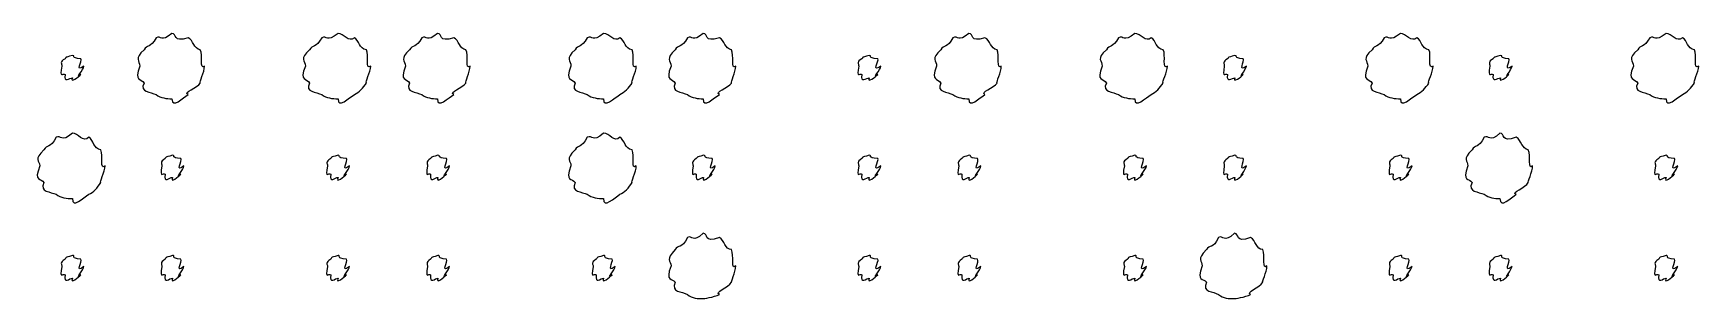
# Model space of a CAD drawing. Header units: millimetres. Extents: x -178 to -32, y 41 to 266.
# Drawn here: x -124.06 to -106.62, y 148.72 to 151.49 of the extents above; entities that cross this region are included whole.
import ezdxf

# ---------------------------------------------------------------- set-up
doc = ezdxf.new("R2010")
doc.units = ezdxf.units.MM
doc.layers.get('0').update_dxf_attribs({"linetype": 'CONTINUOUS'})

msp = doc.modelspace()

# ---------------------------------------------------------------- linework, layer by layer
at = {"color": 0}
for p, q in [((-122.61, 151.491), (-122.61, 151.491)), ((-120.87, 151.491), (-120.87, 151.491)), ((-119.828, 151.491), (-119.828, 151.491)), ((-118.088, 151.491), (-118.088, 151.491)), ((-117.046, 151.491), (-117.046, 151.491)), ((-114.264, 151.491), (-114.264, 151.491)), ((-112.523, 151.491), (-112.523, 151.491)), ((-109.741, 151.491), (-109.741, 151.491)), ((-106.959, 151.491), (-106.959, 151.491)), ((-123.652, 151.259), (-123.652, 151.259)), ((-115.305, 151.259), (-115.305, 151.259)), ((-111.476, 151.259), (-111.476, 151.259)), ((-108.694, 151.259), (-108.694, 151.259)), ((-123.652, 150.449), (-123.652, 150.449)), ((-118.088, 150.449), (-118.088, 150.449)), ((-108.699, 150.449), (-108.699, 150.449)), ((-122.605, 150.217), (-122.605, 150.217)), ((-120.87, 150.217), (-120.87, 150.217)), ((-119.823, 150.217), (-119.823, 150.217)), ((-117.04, 150.217), (-117.04, 150.217)), ((-115.305, 150.217), (-115.305, 150.217)), ((-114.258, 150.217), (-114.258, 150.217)), ((-112.523, 150.217), (-112.523, 150.217)), ((-111.476, 150.217), (-111.476, 150.217)), ((-109.741, 150.217), (-109.741, 150.217)), ((-106.959, 150.217), (-106.959, 150.217)), ((-117.046, 149.401), (-117.046, 149.401)), ((-111.481, 149.401), (-111.481, 149.401)), ((-123.652, 149.17), (-123.652, 149.17)), ((-122.605, 149.17), (-122.605, 149.17)), ((-120.87, 149.17), (-120.87, 149.17)), ((-119.823, 149.17), (-119.823, 149.17)), ((-118.088, 149.17), (-118.088, 149.17)), ((-115.305, 149.17), (-115.305, 149.17)), ((-114.258, 149.17), (-114.258, 149.17)), ((-112.523, 149.17), (-112.523, 149.17)), ((-109.741, 149.17), (-109.741, 149.17)), ((-108.694, 149.17), (-108.694, 149.17)), ((-106.959, 149.17), (-106.959, 149.17))]:
    msp.add_line(p, q, dxfattribs=at)
for points in [[(-122.776, 151.446), (-122.834, 151.331), (-122.872, 151.375), (-122.902, 151.32)], [(-122.61, 151.491), (-122.724, 151.389), (-122.721, 151.475), (-122.776, 151.446)], [(-122.44, 151.446), (-122.61, 151.389), (-122.551, 151.491), (-122.61, 151.491)], [(-122.313, 151.32), (-122.382, 151.331), (-122.385, 151.416), (-122.44, 151.446)], [(-121.041, 151.446), (-121.103, 151.331), (-121.138, 151.375), (-121.168, 151.32)], [(-120.87, 151.491), (-120.993, 151.389), (-120.986, 151.475), (-121.041, 151.446)], [(-120.699, 151.446), (-120.757, 151.389), (-120.811, 151.491), (-120.87, 151.491)], [(-120.572, 151.32), (-120.651, 151.331), (-120.647, 151.416), (-120.699, 151.446)], [(-119.993, 151.446), (-120.051, 151.331), (-120.09, 151.375), (-120.12, 151.32)], [(-119.828, 151.491), (-119.941, 151.389), (-119.938, 151.475), (-119.993, 151.446)], [(-119.657, 151.446), (-119.828, 151.389), (-119.769, 151.491), (-119.828, 151.491)], [(-119.531, 151.32), (-119.599, 151.331), (-119.602, 151.416), (-119.657, 151.446)], [(-118.259, 151.446), (-118.321, 151.331), (-118.355, 151.375), (-118.386, 151.32)], [(-118.088, 151.491), (-118.211, 151.389), (-118.203, 151.475), (-118.259, 151.446)], [(-117.917, 151.446), (-117.975, 151.389), (-118.029, 151.491), (-118.088, 151.491)], [(-117.79, 151.32), (-117.869, 151.331), (-117.864, 151.416), (-117.917, 151.446)], [(-117.211, 151.446), (-117.269, 151.331), (-117.308, 151.375), (-117.338, 151.32)], [(-117.046, 151.491), (-117.159, 151.389), (-117.156, 151.475), (-117.211, 151.446)], [(-116.875, 151.446), (-117.046, 151.389), (-116.987, 151.491), (-117.046, 151.491)], [(-116.748, 151.32), (-116.817, 151.331), (-116.82, 151.416), (-116.875, 151.446)], [(-114.429, 151.446), (-114.487, 151.331), (-114.525, 151.375), (-114.556, 151.32)], [(-114.264, 151.491), (-114.377, 151.389), (-114.374, 151.475), (-114.429, 151.446)], [(-114.093, 151.446), (-114.264, 151.389), (-114.204, 151.491), (-114.264, 151.491)], [(-113.966, 151.32), (-114.035, 151.331), (-114.038, 151.416), (-114.093, 151.446)], [(-112.694, 151.446), (-112.756, 151.331), (-112.79, 151.375), (-112.821, 151.32)], [(-112.523, 151.491), (-112.646, 151.389), (-112.639, 151.475), (-112.694, 151.446)], [(-112.352, 151.446), (-112.41, 151.389), (-112.464, 151.491), (-112.523, 151.491)], [(-112.226, 151.32), (-112.304, 151.331), (-112.3, 151.416), (-112.352, 151.446)], [(-109.912, 151.446), (-109.974, 151.331), (-110.008, 151.375), (-110.039, 151.32)], [(-109.741, 151.491), (-109.864, 151.389), (-109.857, 151.475), (-109.912, 151.446)], [(-109.57, 151.446), (-109.628, 151.389), (-109.682, 151.491), (-109.741, 151.491)], [(-109.443, 151.32), (-109.522, 151.331), (-109.518, 151.416), (-109.57, 151.446)], [(-107.13, 151.446), (-107.192, 151.331), (-107.226, 151.375), (-107.256, 151.32)], [(-106.959, 151.491), (-107.081, 151.389), (-107.074, 151.475), (-107.13, 151.446)], [(-106.788, 151.446), (-106.846, 151.389), (-106.899, 151.491), (-106.959, 151.491)], [(-106.661, 151.32), (-106.74, 151.331), (-106.735, 151.416), (-106.788, 151.446)], [(-123.652, 151.259), (-123.746, 151.234), (-123.708, 151.248), (-123.729, 151.226)], [(-123.564, 151.226), (-123.68, 151.234), (-123.615, 151.259), (-123.652, 151.259)], [(-122.902, 151.32), (-123.01, 151.22), (-122.947, 151.207), (-122.947, 151.149)], [(-122.269, 151.149), (-122.324, 151.102), (-122.283, 151.264), (-122.313, 151.32)], [(-121.168, 151.32), (-121.279, 151.22), (-121.212, 151.207), (-121.212, 151.149)], [(-120.528, 151.149), (-120.589, 151.102), (-120.542, 151.264), (-120.572, 151.32)], [(-120.12, 151.32), (-120.228, 151.22), (-120.165, 151.207), (-120.165, 151.149)], [(-119.487, 151.149), (-119.542, 151.102), (-119.5, 151.264), (-119.531, 151.32)], [(-118.386, 151.32), (-118.497, 151.22), (-118.43, 151.207), (-118.43, 151.149)], [(-117.746, 151.149), (-117.807, 151.102), (-117.76, 151.264), (-117.79, 151.32)], [(-117.338, 151.32), (-117.446, 151.22), (-117.382, 151.207), (-117.382, 151.149)], [(-116.704, 151.149), (-116.759, 151.102), (-116.718, 151.264), (-116.748, 151.32)], [(-115.305, 151.259), (-115.399, 151.234), (-115.361, 151.248), (-115.383, 151.226)], [(-115.217, 151.226), (-115.333, 151.234), (-115.268, 151.259), (-115.305, 151.259)], [(-114.556, 151.32), (-114.663, 151.22), (-114.6, 151.207), (-114.6, 151.149)], [(-113.922, 151.149), (-113.977, 151.102), (-113.936, 151.264), (-113.966, 151.32)], [(-112.821, 151.32), (-112.933, 151.22), (-112.865, 151.207), (-112.865, 151.149)], [(-112.182, 151.149), (-112.242, 151.102), (-112.195, 151.264), (-112.226, 151.32)], [(-111.476, 151.259), (-111.566, 151.234), (-111.531, 151.248), (-111.553, 151.226)], [(-111.388, 151.226), (-111.499, 151.234), (-111.439, 151.259), (-111.476, 151.259)], [(-110.039, 151.32), (-110.15, 151.22), (-110.083, 151.207), (-110.083, 151.149)], [(-109.399, 151.149), (-109.46, 151.102), (-109.413, 151.264), (-109.443, 151.32)], [(-108.694, 151.259), (-108.783, 151.234), (-108.749, 151.248), (-108.771, 151.226)], [(-108.605, 151.226), (-108.717, 151.234), (-108.657, 151.259), (-108.694, 151.259)], [(-107.256, 151.32), (-107.368, 151.22), (-107.301, 151.207), (-107.301, 151.149)], [(-106.617, 151.149), (-106.678, 151.102), (-106.631, 151.264), (-106.661, 151.32)], [(-123.729, 151.226), (-123.79, 151.19), (-123.763, 151.178), (-123.763, 151.149)], [(-123.763, 151.149), (-123.79, 151.007), (-123.752, 151.083), (-123.729, 151.061)], [(-123.531, 151.149), (-123.636, 151.073), (-123.542, 151.204), (-123.564, 151.226)], [(-123.564, 151.061), (-123.636, 151.007), (-123.531, 151.112), (-123.531, 151.149)], [(-122.947, 151.149), (-123.01, 150.981), (-122.932, 151.027), (-122.902, 150.972)], [(-122.313, 150.972), (-122.324, 150.981), (-122.269, 151.085), (-122.269, 151.149)], [(-121.212, 151.149), (-121.279, 150.981), (-121.197, 151.027), (-121.168, 150.972)], [(-120.572, 150.972), (-120.589, 150.981), (-120.528, 151.085), (-120.528, 151.149)], [(-120.165, 151.149), (-120.228, 150.981), (-120.149, 151.027), (-120.12, 150.972)], [(-119.531, 150.972), (-119.542, 150.981), (-119.487, 151.085), (-119.487, 151.149)], [(-118.43, 151.149), (-118.497, 150.981), (-118.414, 151.027), (-118.386, 150.972)], [(-117.79, 150.972), (-117.807, 150.981), (-117.746, 151.085), (-117.746, 151.149)], [(-117.382, 151.149), (-117.446, 150.981), (-117.367, 151.027), (-117.338, 150.972)], [(-116.748, 150.972), (-116.759, 150.981), (-116.704, 151.085), (-116.704, 151.149)], [(-115.383, 151.226), (-115.443, 151.19), (-115.416, 151.178), (-115.416, 151.149)], [(-115.416, 151.149), (-115.443, 151.007), (-115.405, 151.083), (-115.383, 151.061)], [(-115.184, 151.149), (-115.289, 151.073), (-115.195, 151.204), (-115.217, 151.226)], [(-115.217, 151.061), (-115.289, 151.007), (-115.184, 151.112), (-115.184, 151.149)], [(-114.6, 151.149), (-114.663, 150.981), (-114.585, 151.027), (-114.556, 150.972)], [(-113.966, 150.972), (-113.977, 150.981), (-113.922, 151.085), (-113.922, 151.149)], [(-112.865, 151.149), (-112.933, 150.981), (-112.85, 151.027), (-112.821, 150.972)], [(-112.226, 150.972), (-112.242, 150.981), (-112.182, 151.085), (-112.182, 151.149)], [(-111.553, 151.226), (-111.61, 151.19), (-111.586, 151.178), (-111.586, 151.149)], [(-111.586, 151.149), (-111.61, 151.007), (-111.575, 151.083), (-111.553, 151.061)], [(-111.355, 151.149), (-111.455, 151.073), (-111.366, 151.204), (-111.388, 151.226)], [(-111.388, 151.061), (-111.455, 151.007), (-111.355, 151.112), (-111.355, 151.149)], [(-110.083, 151.149), (-110.15, 150.981), (-110.068, 151.027), (-110.039, 150.972)], [(-109.443, 150.972), (-109.46, 150.981), (-109.399, 151.085), (-109.399, 151.149)], [(-108.771, 151.226), (-108.827, 151.19), (-108.804, 151.178), (-108.804, 151.149)], [(-108.804, 151.149), (-108.827, 151.007), (-108.793, 151.083), (-108.771, 151.061)], [(-108.572, 151.149), (-108.673, 151.073), (-108.584, 151.204), (-108.605, 151.226)], [(-108.605, 151.061), (-108.673, 151.007), (-108.572, 151.112), (-108.572, 151.149)], [(-107.301, 151.149), (-107.368, 150.981), (-107.285, 151.027), (-107.256, 150.972)], [(-106.661, 150.972), (-106.678, 150.981), (-106.617, 151.085), (-106.617, 151.149)], [(-123.729, 151.061), (-123.746, 150.963), (-123.681, 151.027), (-123.652, 151.027)], [(-123.652, 151.027), (-123.68, 150.963), (-123.586, 151.039), (-123.564, 151.061)], [(-122.902, 150.972), (-122.952, 150.875), (-122.831, 150.88), (-122.776, 150.851)], [(-122.44, 150.851), (-122.5, 150.875), (-122.342, 150.92), (-122.313, 150.972)], [(-121.168, 150.972), (-121.22, 150.875), (-121.096, 150.88), (-121.041, 150.851)], [(-120.699, 150.851), (-120.651, 150.875), (-120.606, 150.92), (-120.572, 150.972)], [(-120.12, 150.972), (-120.17, 150.875), (-120.049, 150.88), (-119.993, 150.851)], [(-119.657, 150.851), (-119.718, 150.875), (-119.56, 150.92), (-119.531, 150.972)], [(-118.386, 150.972), (-118.438, 150.875), (-118.314, 150.88), (-118.259, 150.851)], [(-117.917, 150.851), (-117.869, 150.875), (-117.823, 150.92), (-117.79, 150.972)], [(-117.338, 150.972), (-117.388, 150.875), (-117.267, 150.88), (-117.211, 150.851)], [(-116.875, 150.851), (-116.936, 150.875), (-116.777, 150.92), (-116.748, 150.972)], [(-115.383, 151.061), (-115.399, 150.963), (-115.334, 151.027), (-115.305, 151.027)], [(-115.305, 151.027), (-115.333, 150.963), (-115.239, 151.039), (-115.217, 151.061)], [(-114.556, 150.972), (-114.606, 150.875), (-114.484, 150.88), (-114.429, 150.851)], [(-114.093, 150.851), (-114.154, 150.875), (-113.995, 150.92), (-113.966, 150.972)], [(-112.821, 150.972), (-112.873, 150.875), (-112.749, 150.88), (-112.694, 150.851)], [(-112.352, 150.851), (-112.304, 150.875), (-112.259, 150.92), (-112.226, 150.972)], [(-111.553, 151.061), (-111.566, 150.963), (-111.505, 151.027), (-111.476, 151.027)], [(-111.476, 151.027), (-111.499, 150.963), (-111.41, 151.039), (-111.388, 151.061)], [(-110.039, 150.972), (-110.091, 150.875), (-109.967, 150.88), (-109.912, 150.851)], [(-109.57, 150.851), (-109.522, 150.875), (-109.476, 150.92), (-109.443, 150.972)], [(-108.771, 151.061), (-108.783, 150.963), (-108.723, 151.027), (-108.694, 151.027)], [(-108.694, 151.027), (-108.717, 150.963), (-108.628, 151.039), (-108.605, 151.061)], [(-107.256, 150.972), (-107.309, 150.875), (-107.185, 150.88), (-107.13, 150.851)], [(-106.788, 150.851), (-106.74, 150.875), (-106.694, 150.92), (-106.661, 150.972)], [(-122.776, 150.851), (-122.724, 150.815), (-122.666, 150.807), (-122.61, 150.807)], [(-122.61, 150.807), (-122.61, 150.698), (-122.495, 150.821), (-122.44, 150.851)], [(-121.041, 150.851), (-120.993, 150.815), (-120.928, 150.807), (-120.87, 150.807)], [(-120.87, 150.807), (-120.875, 150.698), (-120.754, 150.821), (-120.699, 150.851)], [(-119.993, 150.851), (-119.941, 150.815), (-119.883, 150.807), (-119.828, 150.807)], [(-119.828, 150.807), (-119.828, 150.698), (-119.713, 150.821), (-119.657, 150.851)], [(-118.259, 150.851), (-118.211, 150.815), (-118.146, 150.807), (-118.088, 150.807)], [(-118.088, 150.807), (-118.093, 150.698), (-117.972, 150.821), (-117.917, 150.851)], [(-117.211, 150.851), (-117.159, 150.815), (-117.101, 150.807), (-117.046, 150.807)], [(-117.046, 150.807), (-117.046, 150.698), (-116.93, 150.821), (-116.875, 150.851)], [(-114.429, 150.851), (-114.377, 150.815), (-114.319, 150.807), (-114.264, 150.807)], [(-114.264, 150.807), (-114.264, 150.698), (-114.148, 150.821), (-114.093, 150.851)], [(-112.694, 150.851), (-112.646, 150.815), (-112.581, 150.807), (-112.523, 150.807)], [(-112.523, 150.807), (-112.529, 150.698), (-112.407, 150.821), (-112.352, 150.851)], [(-109.912, 150.851), (-109.864, 150.815), (-109.799, 150.807), (-109.741, 150.807)], [(-109.741, 150.807), (-109.747, 150.698), (-109.625, 150.821), (-109.57, 150.851)], [(-107.13, 150.851), (-107.081, 150.815), (-107.017, 150.807), (-106.959, 150.807)], [(-106.959, 150.807), (-106.964, 150.698), (-106.843, 150.821), (-106.788, 150.851)], [(-123.823, 150.405), (-123.885, 150.283), (-123.92, 150.33), (-123.95, 150.272)], [(-123.652, 150.449), (-123.775, 150.341), (-123.768, 150.434), (-123.823, 150.405)], [(-123.481, 150.405), (-123.539, 150.341), (-123.593, 150.449), (-123.652, 150.449)], [(-123.355, 150.272), (-123.433, 150.283), (-123.429, 150.374), (-123.481, 150.405)], [(-118.259, 150.405), (-118.321, 150.283), (-118.355, 150.33), (-118.386, 150.272)], [(-118.088, 150.449), (-118.211, 150.341), (-118.203, 150.434), (-118.259, 150.405)], [(-117.917, 150.405), (-117.975, 150.341), (-118.029, 150.449), (-118.088, 150.449)], [(-117.79, 150.272), (-117.869, 150.283), (-117.864, 150.374), (-117.917, 150.405)], [(-108.865, 150.405), (-108.923, 150.283), (-108.961, 150.33), (-108.991, 150.272)], [(-108.699, 150.449), (-108.812, 150.341), (-108.809, 150.434), (-108.865, 150.405)], [(-108.528, 150.405), (-108.699, 150.341), (-108.64, 150.449), (-108.699, 150.449)], [(-108.402, 150.272), (-108.47, 150.283), (-108.473, 150.374), (-108.528, 150.405)], [(-123.95, 150.272), (-124.062, 150.169), (-123.994, 150.162), (-123.994, 150.107)], [(-123.311, 150.107), (-123.371, 150.052), (-123.324, 150.217), (-123.355, 150.272)], [(-122.605, 150.217), (-122.695, 150.187), (-122.66, 150.206), (-122.682, 150.184)], [(-122.517, 150.184), (-122.628, 150.187), (-122.568, 150.217), (-122.605, 150.217)], [(-120.87, 150.217), (-120.964, 150.187), (-120.925, 150.206), (-120.947, 150.184)], [(-120.782, 150.184), (-120.898, 150.187), (-120.833, 150.217), (-120.87, 150.217)], [(-119.823, 150.217), (-119.912, 150.187), (-119.878, 150.206), (-119.9, 150.184)], [(-119.735, 150.184), (-119.846, 150.187), (-119.786, 150.217), (-119.823, 150.217)], [(-118.386, 150.272), (-118.497, 150.169), (-118.43, 150.162), (-118.43, 150.107)], [(-117.746, 150.107), (-117.807, 150.052), (-117.76, 150.217), (-117.79, 150.272)], [(-117.04, 150.217), (-117.13, 150.187), (-117.096, 150.206), (-117.118, 150.184)], [(-116.952, 150.184), (-117.064, 150.187), (-117.003, 150.217), (-117.04, 150.217)], [(-115.305, 150.217), (-115.399, 150.187), (-115.361, 150.206), (-115.383, 150.184)], [(-115.217, 150.184), (-115.333, 150.187), (-115.268, 150.217), (-115.305, 150.217)], [(-114.258, 150.217), (-114.348, 150.187), (-114.313, 150.206), (-114.335, 150.184)], [(-114.17, 150.184), (-114.282, 150.187), (-114.221, 150.217), (-114.258, 150.217)], [(-112.523, 150.217), (-112.617, 150.187), (-112.578, 150.206), (-112.6, 150.184)], [(-112.435, 150.184), (-112.551, 150.187), (-112.486, 150.217), (-112.523, 150.217)], [(-111.476, 150.217), (-111.566, 150.187), (-111.531, 150.206), (-111.553, 150.184)], [(-111.388, 150.184), (-111.499, 150.187), (-111.439, 150.217), (-111.476, 150.217)], [(-109.741, 150.217), (-109.835, 150.187), (-109.796, 150.206), (-109.818, 150.184)], [(-109.653, 150.184), (-109.769, 150.187), (-109.704, 150.217), (-109.741, 150.217)], [(-108.991, 150.272), (-109.099, 150.169), (-109.035, 150.162), (-109.035, 150.107)], [(-108.357, 150.107), (-108.412, 150.052), (-108.371, 150.217), (-108.402, 150.272)], [(-106.959, 150.217), (-107.053, 150.187), (-107.014, 150.206), (-107.036, 150.184)], [(-106.871, 150.184), (-106.986, 150.187), (-106.922, 150.217), (-106.959, 150.217)], [(-123.994, 150.107), (-124.062, 149.933), (-123.979, 149.986), (-123.95, 149.931)], [(-123.355, 149.931), (-123.371, 149.933), (-123.311, 150.043), (-123.311, 150.107)], [(-122.682, 150.184), (-122.739, 150.143), (-122.715, 150.136), (-122.715, 150.107)], [(-122.715, 150.107), (-122.739, 149.959), (-122.704, 150.041), (-122.682, 150.019)], [(-122.484, 150.107), (-122.584, 150.026), (-122.495, 150.162), (-122.517, 150.184)], [(-122.517, 150.019), (-122.584, 149.959), (-122.484, 150.07), (-122.484, 150.107)], [(-120.947, 150.184), (-121.008, 150.143), (-120.98, 150.136), (-120.98, 150.107)], [(-120.98, 150.107), (-121.008, 149.959), (-120.969, 150.041), (-120.947, 150.019)], [(-120.749, 150.107), (-120.854, 150.026), (-120.76, 150.162), (-120.782, 150.184)], [(-120.782, 150.019), (-120.854, 149.959), (-120.749, 150.07), (-120.749, 150.107)], [(-119.9, 150.184), (-119.956, 150.143), (-119.933, 150.136), (-119.933, 150.107)], [(-119.933, 150.107), (-119.956, 149.959), (-119.922, 150.041), (-119.9, 150.019)], [(-119.701, 150.107), (-119.802, 150.026), (-119.713, 150.162), (-119.735, 150.184)], [(-119.735, 150.019), (-119.802, 149.959), (-119.701, 150.07), (-119.701, 150.107)], [(-118.43, 150.107), (-118.497, 149.933), (-118.414, 149.986), (-118.386, 149.931)], [(-117.79, 149.931), (-117.807, 149.933), (-117.746, 150.043), (-117.746, 150.107)], [(-117.118, 150.184), (-117.174, 150.143), (-117.151, 150.136), (-117.151, 150.107)], [(-117.151, 150.107), (-117.174, 149.959), (-117.14, 150.041), (-117.118, 150.019)], [(-116.919, 150.107), (-117.02, 150.026), (-116.93, 150.162), (-116.952, 150.184)], [(-116.952, 150.019), (-117.02, 149.959), (-116.919, 150.07), (-116.919, 150.107)], [(-115.383, 150.184), (-115.443, 150.143), (-115.416, 150.136), (-115.416, 150.107)], [(-115.416, 150.107), (-115.443, 149.959), (-115.405, 150.041), (-115.383, 150.019)], [(-115.184, 150.107), (-115.289, 150.026), (-115.195, 150.162), (-115.217, 150.184)], [(-115.217, 150.019), (-115.289, 149.959), (-115.184, 150.07), (-115.184, 150.107)], [(-114.335, 150.184), (-114.392, 150.143), (-114.368, 150.136), (-114.368, 150.107)], [(-114.368, 150.107), (-114.392, 149.959), (-114.358, 150.041), (-114.335, 150.019)], [(-114.137, 150.107), (-114.238, 150.026), (-114.148, 150.162), (-114.17, 150.184)], [(-114.17, 150.019), (-114.238, 149.959), (-114.137, 150.07), (-114.137, 150.107)], [(-112.6, 150.184), (-112.661, 150.143), (-112.633, 150.136), (-112.633, 150.107)], [(-112.633, 150.107), (-112.661, 149.959), (-112.623, 150.041), (-112.6, 150.019)], [(-112.402, 150.107), (-112.507, 150.026), (-112.413, 150.162), (-112.435, 150.184)], [(-112.435, 150.019), (-112.507, 149.959), (-112.402, 150.07), (-112.402, 150.107)], [(-111.553, 150.184), (-111.61, 150.143), (-111.586, 150.136), (-111.586, 150.107)], [(-111.586, 150.107), (-111.61, 149.959), (-111.575, 150.041), (-111.553, 150.019)], [(-111.355, 150.107), (-111.455, 150.026), (-111.366, 150.162), (-111.388, 150.184)], [(-111.388, 150.019), (-111.455, 149.959), (-111.355, 150.07), (-111.355, 150.107)], [(-109.818, 150.184), (-109.879, 150.143), (-109.851, 150.136), (-109.851, 150.107)], [(-109.851, 150.107), (-109.879, 149.959), (-109.84, 150.041), (-109.818, 150.019)], [(-109.62, 150.107), (-109.724, 150.026), (-109.631, 150.162), (-109.653, 150.184)], [(-109.653, 150.019), (-109.724, 149.959), (-109.62, 150.07), (-109.62, 150.107)], [(-109.035, 150.107), (-109.099, 149.933), (-109.02, 149.986), (-108.991, 149.931)], [(-108.402, 149.931), (-108.412, 149.933), (-108.357, 150.043), (-108.357, 150.107)], [(-107.036, 150.184), (-107.097, 150.143), (-107.069, 150.136), (-107.069, 150.107)], [(-107.069, 150.107), (-107.097, 149.959), (-107.058, 150.041), (-107.036, 150.019)], [(-106.837, 150.107), (-106.942, 150.026), (-106.849, 150.162), (-106.871, 150.184)], [(-106.871, 150.019), (-106.942, 149.959), (-106.837, 150.07), (-106.837, 150.107)], [(-123.95, 149.931), (-124.002, 149.827), (-123.878, 149.838), (-123.823, 149.809)], [(-123.481, 149.809), (-123.433, 149.827), (-123.388, 149.878), (-123.355, 149.931)], [(-122.682, 150.019), (-122.695, 149.915), (-122.634, 149.986), (-122.605, 149.986)], [(-122.605, 149.986), (-122.628, 149.915), (-122.539, 149.997), (-122.517, 150.019)], [(-120.947, 150.019), (-120.964, 149.915), (-120.899, 149.986), (-120.87, 149.986)], [(-120.87, 149.986), (-120.898, 149.915), (-120.804, 149.997), (-120.782, 150.019)], [(-119.9, 150.019), (-119.912, 149.915), (-119.852, 149.986), (-119.823, 149.986)], [(-119.823, 149.986), (-119.846, 149.915), (-119.757, 149.997), (-119.735, 150.019)], [(-118.386, 149.931), (-118.438, 149.827), (-118.314, 149.838), (-118.259, 149.809)], [(-117.917, 149.809), (-117.869, 149.827), (-117.823, 149.878), (-117.79, 149.931)], [(-117.118, 150.019), (-117.13, 149.915), (-117.069, 149.986), (-117.04, 149.986)], [(-117.04, 149.986), (-117.064, 149.915), (-116.974, 149.997), (-116.952, 150.019)], [(-115.383, 150.019), (-115.399, 149.915), (-115.334, 149.986), (-115.305, 149.986)], [(-115.305, 149.986), (-115.333, 149.915), (-115.239, 149.997), (-115.217, 150.019)], [(-114.335, 150.019), (-114.348, 149.915), (-114.287, 149.986), (-114.258, 149.986)], [(-114.258, 149.986), (-114.282, 149.915), (-114.192, 149.997), (-114.17, 150.019)], [(-112.6, 150.019), (-112.617, 149.915), (-112.552, 149.986), (-112.523, 149.986)], [(-112.523, 149.986), (-112.551, 149.915), (-112.457, 149.997), (-112.435, 150.019)], [(-111.553, 150.019), (-111.566, 149.915), (-111.505, 149.986), (-111.476, 149.986)], [(-111.476, 149.986), (-111.499, 149.915), (-111.41, 149.997), (-111.388, 150.019)], [(-109.818, 150.019), (-109.835, 149.915), (-109.77, 149.986), (-109.741, 149.986)], [(-109.741, 149.986), (-109.769, 149.915), (-109.675, 149.997), (-109.653, 150.019)], [(-108.991, 149.931), (-109.041, 149.827), (-108.92, 149.838), (-108.865, 149.809)], [(-108.528, 149.809), (-108.589, 149.827), (-108.43, 149.878), (-108.402, 149.931)], [(-107.036, 150.019), (-107.053, 149.915), (-106.988, 149.986), (-106.959, 149.986)], [(-106.959, 149.986), (-106.986, 149.915), (-106.893, 149.997), (-106.871, 150.019)], [(-123.823, 149.809), (-123.775, 149.768), (-123.71, 149.765), (-123.652, 149.765)], [(-123.652, 149.765), (-123.658, 149.651), (-123.536, 149.779), (-123.481, 149.809)], [(-118.259, 149.809), (-118.211, 149.768), (-118.146, 149.765), (-118.088, 149.765)], [(-118.088, 149.765), (-118.093, 149.651), (-117.972, 149.779), (-117.917, 149.809)], [(-108.865, 149.809), (-108.812, 149.768), (-108.754, 149.765), (-108.699, 149.765)], [(-108.699, 149.765), (-108.699, 149.651), (-108.584, 149.779), (-108.528, 149.809)], [(-117.211, 149.357), (-117.269, 149.232), (-117.308, 149.286), (-117.338, 149.231)], [(-117.046, 149.401), (-117.159, 149.291), (-117.156, 149.386), (-117.211, 149.357)], [(-116.875, 149.357), (-117.046, 149.291), (-116.987, 149.401), (-117.046, 149.401)], [(-116.748, 149.231), (-116.817, 149.232), (-116.82, 149.327), (-116.875, 149.357)], [(-111.647, 149.357), (-111.705, 149.232), (-111.743, 149.286), (-111.774, 149.231)], [(-111.481, 149.401), (-111.595, 149.291), (-111.592, 149.386), (-111.647, 149.357)], [(-111.311, 149.357), (-111.481, 149.291), (-111.422, 149.401), (-111.481, 149.401)], [(-111.184, 149.231), (-111.253, 149.232), (-111.256, 149.327), (-111.311, 149.357)], [(-123.652, 149.17), (-123.746, 149.137), (-123.708, 149.156), (-123.729, 149.131)], [(-123.564, 149.131), (-123.68, 149.137), (-123.615, 149.17), (-123.652, 149.17)], [(-122.605, 149.17), (-122.695, 149.137), (-122.66, 149.156), (-122.682, 149.131)], [(-122.517, 149.131), (-122.628, 149.137), (-122.568, 149.17), (-122.605, 149.17)], [(-120.87, 149.17), (-120.964, 149.137), (-120.925, 149.156), (-120.947, 149.131)], [(-120.782, 149.131), (-120.898, 149.137), (-120.833, 149.17), (-120.87, 149.17)], [(-119.823, 149.17), (-119.912, 149.137), (-119.878, 149.156), (-119.9, 149.131)], [(-119.735, 149.131), (-119.846, 149.137), (-119.786, 149.17), (-119.823, 149.17)], [(-118.088, 149.17), (-118.182, 149.137), (-118.143, 149.156), (-118.165, 149.131)], [(-118, 149.131), (-118.115, 149.137), (-118.051, 149.17), (-118.088, 149.17)], [(-117.338, 149.231), (-117.446, 149.122), (-117.382, 149.117), (-117.382, 149.06)], [(-116.704, 149.06), (-116.759, 149.005), (-116.718, 149.175), (-116.748, 149.231)], [(-115.305, 149.17), (-115.399, 149.137), (-115.361, 149.156), (-115.383, 149.131)], [(-115.217, 149.131), (-115.333, 149.137), (-115.268, 149.17), (-115.305, 149.17)], [(-114.258, 149.17), (-114.348, 149.137), (-114.313, 149.156), (-114.335, 149.131)], [(-114.17, 149.131), (-114.282, 149.137), (-114.221, 149.17), (-114.258, 149.17)], [(-112.523, 149.17), (-112.617, 149.137), (-112.578, 149.156), (-112.6, 149.131)], [(-112.435, 149.131), (-112.551, 149.137), (-112.486, 149.17), (-112.523, 149.17)], [(-111.774, 149.231), (-111.881, 149.122), (-111.818, 149.117), (-111.818, 149.06)], [(-111.14, 149.06), (-111.195, 149.005), (-111.154, 149.175), (-111.184, 149.231)], [(-109.741, 149.17), (-109.835, 149.137), (-109.796, 149.156), (-109.818, 149.131)], [(-109.653, 149.131), (-109.769, 149.137), (-109.704, 149.17), (-109.741, 149.17)], [(-108.694, 149.17), (-108.783, 149.137), (-108.749, 149.156), (-108.771, 149.131)], [(-108.605, 149.131), (-108.717, 149.137), (-108.657, 149.17), (-108.694, 149.17)], [(-106.959, 149.17), (-107.053, 149.137), (-107.014, 149.156), (-107.036, 149.131)], [(-106.871, 149.131), (-106.986, 149.137), (-106.922, 149.17), (-106.959, 149.17)], [(-123.729, 149.131), (-123.79, 149.088), (-123.763, 149.083), (-123.763, 149.054)], [(-123.763, 149.054), (-123.79, 148.908), (-123.752, 148.991), (-123.729, 148.966)], [(-123.531, 149.054), (-123.636, 148.971), (-123.542, 149.109), (-123.564, 149.131)], [(-123.564, 148.966), (-123.636, 148.908), (-123.531, 149.021), (-123.531, 149.054)], [(-122.682, 149.131), (-122.739, 149.088), (-122.715, 149.083), (-122.715, 149.054)], [(-122.715, 149.054), (-122.739, 148.908), (-122.704, 148.991), (-122.682, 148.966)], [(-122.484, 149.054), (-122.584, 148.971), (-122.495, 149.109), (-122.517, 149.131)], [(-122.517, 148.966), (-122.584, 148.908), (-122.484, 149.021), (-122.484, 149.054)], [(-120.947, 149.131), (-121.008, 149.088), (-120.98, 149.083), (-120.98, 149.054)], [(-120.98, 149.054), (-121.008, 148.908), (-120.969, 148.991), (-120.947, 148.966)], [(-120.749, 149.054), (-120.854, 148.971), (-120.76, 149.109), (-120.782, 149.131)], [(-120.782, 148.966), (-120.854, 148.908), (-120.749, 149.021), (-120.749, 149.054)], [(-119.9, 149.131), (-119.956, 149.088), (-119.933, 149.083), (-119.933, 149.054)], [(-119.933, 149.054), (-119.956, 148.908), (-119.922, 148.991), (-119.9, 148.966)], [(-119.701, 149.054), (-119.802, 148.971), (-119.713, 149.109), (-119.735, 149.131)], [(-119.735, 148.966), (-119.802, 148.908), (-119.701, 149.021), (-119.701, 149.054)], [(-118.165, 149.131), (-118.226, 149.088), (-118.198, 149.083), (-118.198, 149.054)], [(-118.198, 149.054), (-118.226, 148.908), (-118.187, 148.991), (-118.165, 148.966)], [(-117.966, 149.054), (-118.071, 148.971), (-117.978, 149.109), (-118, 149.131)], [(-118, 148.966), (-118.071, 148.908), (-117.966, 149.021), (-117.966, 149.054)], [(-117.382, 149.06), (-117.446, 148.883), (-117.367, 148.94), (-117.338, 148.889)], [(-116.748, 148.889), (-116.759, 148.883), (-116.704, 148.996), (-116.704, 149.06)], [(-115.383, 149.131), (-115.443, 149.088), (-115.416, 149.083), (-115.416, 149.054)], [(-115.416, 149.054), (-115.443, 148.908), (-115.405, 148.991), (-115.383, 148.966)], [(-115.184, 149.054), (-115.289, 148.971), (-115.195, 149.109), (-115.217, 149.131)], [(-115.217, 148.966), (-115.289, 148.908), (-115.184, 149.021), (-115.184, 149.054)], [(-114.335, 149.131), (-114.392, 149.088), (-114.368, 149.083), (-114.368, 149.054)], [(-114.368, 149.054), (-114.392, 148.908), (-114.358, 148.991), (-114.335, 148.966)], [(-114.137, 149.054), (-114.238, 148.971), (-114.148, 149.109), (-114.17, 149.131)], [(-114.17, 148.966), (-114.238, 148.908), (-114.137, 149.021), (-114.137, 149.054)], [(-112.6, 149.131), (-112.661, 149.088), (-112.633, 149.083), (-112.633, 149.054)], [(-112.633, 149.054), (-112.661, 148.908), (-112.623, 148.991), (-112.6, 148.966)], [(-112.402, 149.054), (-112.507, 148.971), (-112.413, 149.109), (-112.435, 149.131)], [(-112.435, 148.966), (-112.507, 148.908), (-112.402, 149.021), (-112.402, 149.054)], [(-111.818, 149.06), (-111.881, 148.883), (-111.803, 148.94), (-111.774, 148.889)], [(-111.184, 148.889), (-111.195, 148.883), (-111.14, 148.996), (-111.14, 149.06)], [(-109.818, 149.131), (-109.879, 149.088), (-109.851, 149.083), (-109.851, 149.054)], [(-109.851, 149.054), (-109.879, 148.908), (-109.84, 148.991), (-109.818, 148.966)], [(-109.62, 149.054), (-109.724, 148.971), (-109.631, 149.109), (-109.653, 149.131)], [(-109.653, 148.966), (-109.724, 148.908), (-109.62, 149.021), (-109.62, 149.054)], [(-108.771, 149.131), (-108.827, 149.088), (-108.804, 149.083), (-108.804, 149.054)], [(-108.804, 149.054), (-108.827, 148.908), (-108.793, 148.991), (-108.771, 148.966)], [(-108.572, 149.054), (-108.673, 148.971), (-108.584, 149.109), (-108.605, 149.131)], [(-108.605, 148.966), (-108.673, 148.908), (-108.572, 149.021), (-108.572, 149.054)], [(-107.036, 149.131), (-107.097, 149.088), (-107.069, 149.083), (-107.069, 149.054)], [(-107.069, 149.054), (-107.097, 148.908), (-107.058, 148.991), (-107.036, 148.966)], [(-106.837, 149.054), (-106.942, 148.971), (-106.849, 149.109), (-106.871, 149.131)], [(-106.871, 148.966), (-106.942, 148.908), (-106.837, 149.021), (-106.837, 149.054)], [(-123.729, 148.966), (-123.746, 148.861), (-123.681, 148.933), (-123.652, 148.933)], [(-123.652, 148.933), (-123.68, 148.861), (-123.586, 148.944), (-123.564, 148.966)], [(-122.682, 148.966), (-122.695, 148.861), (-122.634, 148.933), (-122.605, 148.933)], [(-122.605, 148.933), (-122.628, 148.861), (-122.539, 148.944), (-122.517, 148.966)], [(-120.947, 148.966), (-120.964, 148.861), (-120.899, 148.933), (-120.87, 148.933)], [(-120.87, 148.933), (-120.898, 148.861), (-120.804, 148.944), (-120.782, 148.966)], [(-119.9, 148.966), (-119.912, 148.861), (-119.852, 148.933), (-119.823, 148.933)], [(-119.823, 148.933), (-119.846, 148.861), (-119.757, 148.944), (-119.735, 148.966)], [(-118.165, 148.966), (-118.182, 148.861), (-118.117, 148.933), (-118.088, 148.933)], [(-118.088, 148.933), (-118.115, 148.861), (-118.022, 148.944), (-118, 148.966)], [(-117.338, 148.889), (-117.388, 148.78), (-117.267, 148.795), (-117.211, 148.762)], [(-116.875, 148.762), (-116.936, 148.78), (-116.777, 148.836), (-116.748, 148.889)], [(-115.383, 148.966), (-115.399, 148.861), (-115.334, 148.933), (-115.305, 148.933)], [(-115.305, 148.933), (-115.333, 148.861), (-115.239, 148.944), (-115.217, 148.966)], [(-114.335, 148.966), (-114.348, 148.861), (-114.287, 148.933), (-114.258, 148.933)], [(-114.258, 148.933), (-114.282, 148.861), (-114.192, 148.944), (-114.17, 148.966)], [(-112.6, 148.966), (-112.617, 148.861), (-112.552, 148.933), (-112.523, 148.933)], [(-112.523, 148.933), (-112.551, 148.861), (-112.457, 148.944), (-112.435, 148.966)], [(-111.774, 148.889), (-111.823, 148.78), (-111.702, 148.795), (-111.647, 148.762)], [(-111.311, 148.762), (-111.371, 148.78), (-111.213, 148.836), (-111.184, 148.889)], [(-109.818, 148.966), (-109.835, 148.861), (-109.77, 148.933), (-109.741, 148.933)], [(-109.741, 148.933), (-109.769, 148.861), (-109.675, 148.944), (-109.653, 148.966)], [(-108.771, 148.966), (-108.783, 148.861), (-108.723, 148.933), (-108.694, 148.933)], [(-108.694, 148.933), (-108.717, 148.861), (-108.628, 148.944), (-108.605, 148.966)], [(-107.036, 148.966), (-107.053, 148.861), (-106.988, 148.933), (-106.959, 148.933)], [(-106.959, 148.933), (-106.986, 148.861), (-106.893, 148.944), (-106.871, 148.966)], [(-117.211, 148.762), (-117.159, 148.718), (-117.101, 148.718), (-117.046, 148.718)], [(-117.046, 148.718), (-117.046, 148.718), (-116.93, 148.732), (-116.875, 148.762)], [(-111.647, 148.762), (-111.595, 148.718), (-111.537, 148.718), (-111.481, 148.718)], [(-111.481, 148.718), (-111.481, 148.718), (-111.366, 148.732), (-111.311, 148.762)]]:
    msp.add_open_spline(points, degree=3, dxfattribs=at)

doc.saveas('drawing.dxf')
